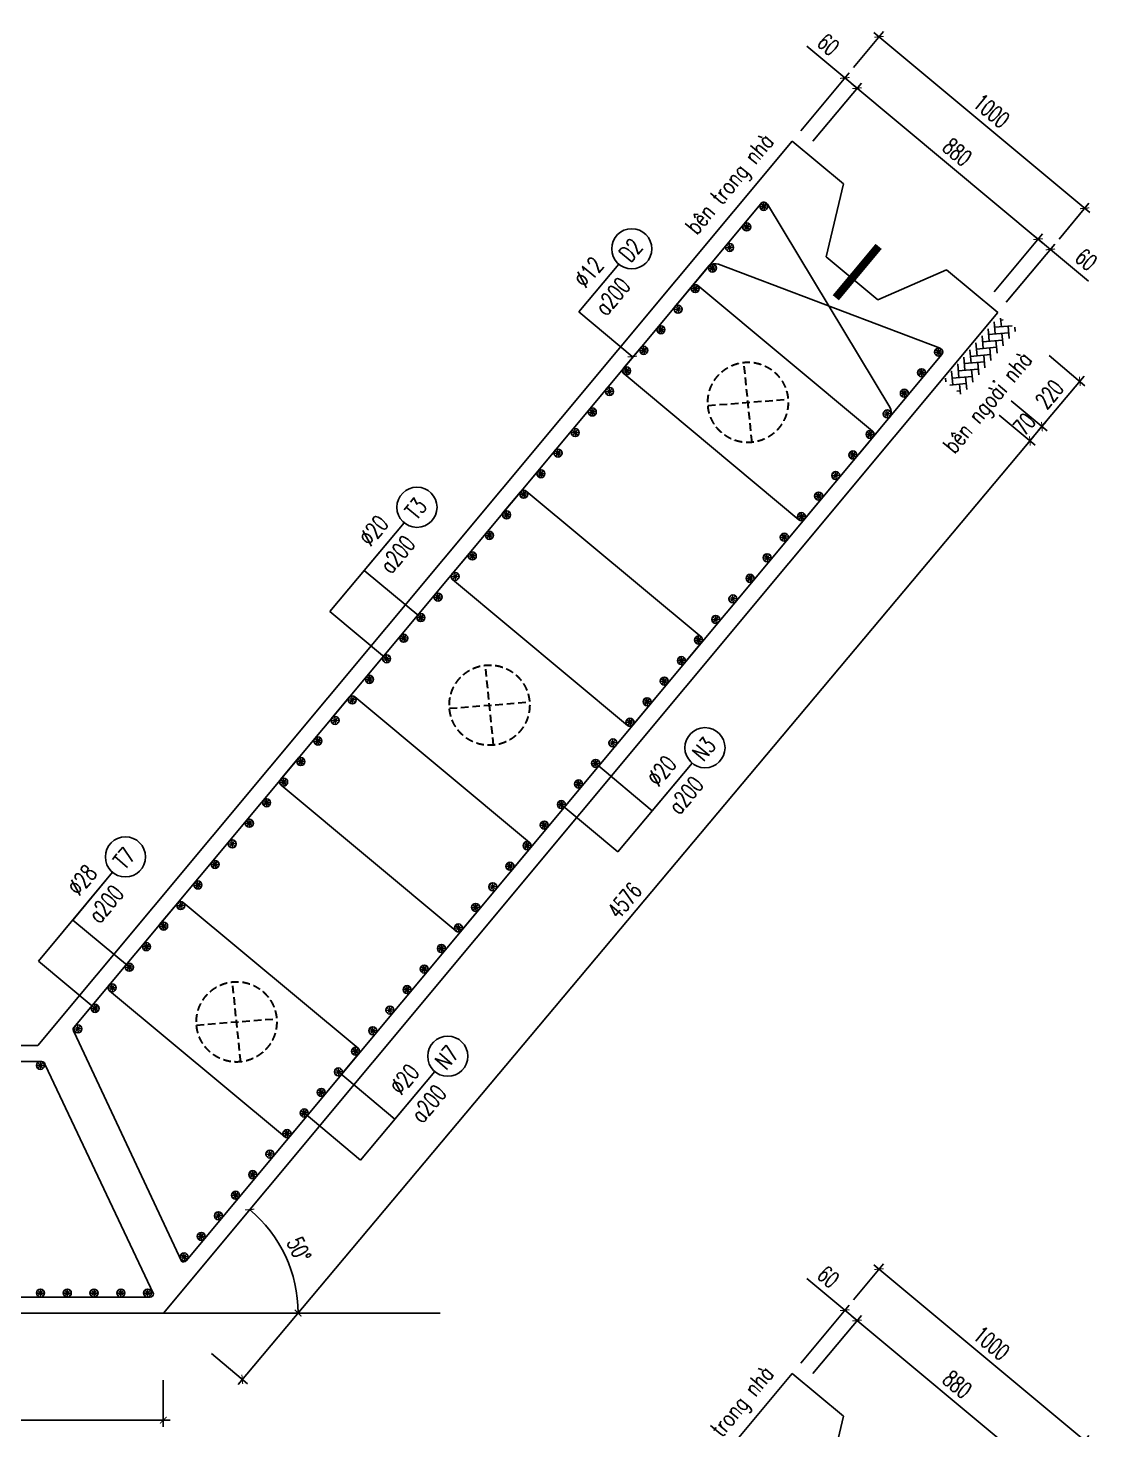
# Model space of a CAD drawing. Header units: millimetres. Extents: x -143483 to 1166745, y -1448440 to -1202244.
# Drawn here: x 1130182 to 1146240, y -1234268 to -1213324 of the extents above; entities that cross this region are included whole.
import ezdxf
from ezdxf.enums import TextEntityAlignment as Align

# ---------------------------------------------------------------- set-up
doc = ezdxf.new("R2010")
doc.units = ezdxf.units.MM
doc.header["$LTSCALE"] = 30
doc.header["$PDMODE"] = 3
doc.linetypes.add('DASHED', pattern=[19.05, 12.7, -6.35])
doc.layers.get('0').update_dxf_attribs({"lineweight": 9})
doc.layers.get('Defpoints').update_dxf_attribs({"lineweight": 9})
for name, color, linetype in [('ccu11-Cotthep', 9, 'Continuous'), ('ccu11-Dim', 8, 'Continuous'), ('ccu11-Hatch', 8, 'Continuous'), ('ccu11-Text', 31, 'Continuous'), ('ccu11-Thep', 4, 'Continuous'), ('ccu11-Thep doc', 4, 'Continuous'), ('ccu11-Thepdai', 6, 'Continuous'), ('Xref_ST_MBDV Cot vach 30.7.2022$0$Xref_ST_MBDV Cot vach 30.7.2022|Xref_ST_MBDV Cot vach 30.7.2022|Xref_ST_MBDV Cot vach 30.7.2022|Xref_ST_MBDV Cot vach 30.7.2022|ccu12-Thay', 7, 'Continuous')]:
    doc.layers.add(name, color=color, linetype=linetype)
doc.layers.add('ccu11-Khuat', color=9, linetype='DASHED', lineweight=30)
doc.layers.add('Vicom_thep doc', color=1, linetype='Continuous', lineweight=35)
doc.styles.add('ccu11-dim', font='vnsimli.shx', dxfattribs={"width": 0.65, "bigfont": 'bigfont.shx'})
doc.styles.add('ccu11-vnsimli', font='vnsimli.shx', dxfattribs={"width": 0.8, "bigfont": 'vns.shx'})
doc.styles.add('ccu11-vnsimple', font='vnsimple.shx', dxfattribs={"bigfont": 'bigfont.shx'})
doc.styles.add('ccu11_simli', font='vnsimli.shx', dxfattribs={"width": 0.8})
doc.dimstyles.new('ccu11-100', dxfattribs={"dimscale": 100, "dimtxt": 2.5, "dimasz": 1, "dimexe": 1, "dimexo": 2, "dimgap": 1, "dimtad": 1, "dimdec": 0, "dimdsep": 46, "dimtxsty": 'ccu11-dim', "dimblk": 'ARCHTICK', "dimcen": -1, "dimdle": 1, "dimclrd": 256, "dimclre": 256, "dimclrt": 3, "dimadec": 0, "dimazin": 2, "dimtfac": 0.1, "dimtdec": 0, "dimtmove": 0, "dimatfit": 1, "dimldrblk": 'ARCHTICK', "dimfxl": 0, "dimtvp": 0.833333, "dimtolj": 1, "dimtzin": 12, "dimarcsym": 0})
doc.dimstyles.new('ccu11-100x4', dxfattribs={"dimscale": 100, "dimtxt": 2.5, "dimasz": 1, "dimexe": 1, "dimexo": 2, "dimgap": 1, "dimtad": 1, "dimdec": 0, "dimlfac": 0.25, "dimdsep": 46, "dimtxsty": 'ccu11-dim', "dimblk": 'ARCHTICK', "dimcen": -1, "dimdle": 1, "dimclrd": 256, "dimclre": 256, "dimclrt": 3, "dimadec": 0, "dimazin": 2, "dimtfac": 0.1, "dimtdec": 0, "dimtmove": 0, "dimatfit": 1, "dimldrblk": 'ARCHTICK', "dimfxl": 0, "dimtvp": 0.833333, "dimtolj": 1, "dimtzin": 12, "dimarcsym": 0})

# ---------------------------------------------------------------- blocks, each defined once
blk = doc.blocks.new('_ARCHTICK')
at = {"color": 0, "linetype": 'ByBlock', "const_width": 0.15}
blk.add_lwpolyline([(-0.5, -0.5), (0.5, 0.5)], dxfattribs=at)
blk = doc.blocks.new('*D3299')
at = {"layer": 'ccu11-Dim', "linetype": 'ByBlock', "lineweight": -2, "ltscale": 30, "transparency": 16777216}
for p, q in [((1142383, -1214070), (1141815, -1213596)), ((1141724, -1214859), (1142447, -1213993)), ((1142567, -1214223), (1142383, -1214070)), ((1141908, -1215013), (1142631, -1214147)), ((1142567, -1214223), (1142644, -1214287))]:
    blk.add_line(p, q, dxfattribs=at)
at = {"layer": 'Defpoints', "color": 0, "linetype": 'ByBlock', "ltscale": 30, "transparency": 16777216}
for p in [(1142567, -1214223), (1141596, -1215013), (1141780, -1215167)]:
    blk.add_point(p, dxfattribs=at)
at = {"layer": 'ccu11-Dim', "linetype": 'ByBlock', "lineweight": -2, "ltscale": 30, "transparency": 16777216, "xscale": 100, "yscale": 100, "zscale": 100}
for p, rotation in [((1142383, -1214070), 320.1770003508405), ((1142567, -1214223), 140.1770003508405)]:
    blk.add_blockref('_ARCHTICK', p, dxfattribs=dict(at, rotation=rotation))
at = {"layer": 'ccu11-Dim', "color": 3, "linetype": 'ByBlock', "ltscale": 30, "transparency": 16777216, "insert": (1142137, -1213571), "char_height": 250, "attachment_point": 5, "rotation": 320.177, "style": 'ccu11-dim'}
blk.add_mtext('\\A1;60', dxfattribs=at)
blk = doc.blocks.new('*D3300')
at = {"layer": 'ccu11-Dim', "linetype": 'ByBlock', "lineweight": -2, "ltscale": 30, "transparency": 16777216}
for p, q in [((1141908, -1215013), (1142631, -1214147)), ((1142490, -1214159), (1145347, -1216542)), ((1144612, -1217267), (1145335, -1216401))]:
    blk.add_line(p, q, dxfattribs=at)
at = {"layer": 'Defpoints', "color": 0, "linetype": 'ByBlock', "ltscale": 30, "transparency": 16777216}
for p in [(1141780, -1215167), (1145271, -1216478), (1144484, -1217421)]:
    blk.add_point(p, dxfattribs=at)
at = {"layer": 'ccu11-Dim', "linetype": 'ByBlock', "lineweight": -2, "ltscale": 30, "transparency": 16777216, "xscale": 100, "yscale": 100, "zscale": 100}
for p, rotation in [((1142567, -1214223), 140.1770003508405), ((1145271, -1216478), 320.1770003508405)]:
    blk.add_blockref('_ARCHTICK', p, dxfattribs=dict(at, rotation=rotation))
at = {"layer": 'ccu11-Dim', "color": 3, "linetype": 'ByBlock', "ltscale": 30, "transparency": 16777216, "insert": (1144063, -1215178), "char_height": 250, "attachment_point": 5, "rotation": 320.177, "style": 'ccu11-dim'}
blk.add_mtext('\\A1;880', dxfattribs=at)
blk = doc.blocks.new('*D3301')
at = {"layer": 'ccu11-Dim', "linetype": 'ByBlock', "lineweight": -2, "ltscale": 30, "transparency": 16777216}
for p, q in [((1144612, -1217267), (1145335, -1216401)), ((1145271, -1216478), (1145194, -1216414)), ((1144796, -1217421), (1145519, -1216554)), ((1145271, -1216478), (1145455, -1216631)), ((1145455, -1216631), (1146023, -1217105))]:
    blk.add_line(p, q, dxfattribs=at)
at = {"layer": 'Defpoints', "color": 0, "linetype": 'ByBlock', "ltscale": 30, "transparency": 16777216}
for p in [(1145271, -1216478), (1144484, -1217421), (1144668, -1217575)]:
    blk.add_point(p, dxfattribs=at)
at = {"layer": 'ccu11-Dim', "linetype": 'ByBlock', "lineweight": -2, "ltscale": 30, "transparency": 16777216, "xscale": 100, "yscale": 100, "zscale": 100}
for p, rotation in [((1145271, -1216478), 320.1770003508405), ((1145455, -1216631), 140.1770003508405)]:
    blk.add_blockref('_ARCHTICK', p, dxfattribs=dict(at, rotation=rotation))
at = {"layer": 'ccu11-Dim', "color": 3, "linetype": 'ByBlock', "ltscale": 30, "transparency": 16777216, "insert": (1145989, -1216784), "char_height": 250, "attachment_point": 5, "rotation": 320.177, "style": 'ccu11-dim'}
blk.add_mtext('\\A1;60', dxfattribs=at)
blk = doc.blocks.new('*D3302')
at = {"layer": 'ccu11-Dim', "linetype": 'ByBlock', "lineweight": -2, "ltscale": 30, "transparency": 16777216}
for p, q in [((1142511, -1213916), (1142959, -1213378)), ((1142818, -1213391), (1146044, -1216081)), ((1145583, -1216478), (1146031, -1215940))]:
    blk.add_line(p, q, dxfattribs=at)
at = {"layer": 'Defpoints', "color": 0, "linetype": 'ByBlock', "ltscale": 30, "transparency": 16777216}
for p in [(1142383, -1214070), (1145967, -1216017), (1145455, -1216631)]:
    blk.add_point(p, dxfattribs=at)
at = {"layer": 'ccu11-Dim', "linetype": 'ByBlock', "lineweight": -2, "ltscale": 30, "transparency": 16777216, "xscale": 100, "yscale": 100, "zscale": 100}
for p, rotation in [((1142895, -1213455), 140.1770003508405), ((1145967, -1216017), 320.1770003508405)]:
    blk.add_blockref('_ARCHTICK', p, dxfattribs=dict(at, rotation=rotation))
at = {"layer": 'ccu11-Dim', "color": 3, "linetype": 'ByBlock', "ltscale": 30, "transparency": 16777216, "insert": (1144575, -1214563), "char_height": 250, "attachment_point": 5, "rotation": 320.177, "style": 'ccu11-dim'}
blk.add_mtext('\\A1;1000', dxfattribs=at)
blk = doc.blocks.new('MCT')
at = {"ltscale": 0.005}
for p, q in [((-0.49, 0), (0.49, 0)), ((0.35, -0.35), (-0.35, 0.35)), ((-0.35, -0.35), (0.35, 0.35)), ((0, -0.49), (0, 0.49))]:
    blk.add_line(p, q, dxfattribs=at)
blk.add_circle((0, 0), 0.492, dxfattribs=at)
blk = doc.blocks.new('*U2256')
at = {"layer": 'ccu11-Thep doc', "xscale": -121.9200000001001, "yscale": 121.9200000001001, "zscale": 121.92, "rotation": 270}
blk.add_blockref('MCT', (0, 0), dxfattribs=at)
blk = doc.blocks.new('*U2257')
at = {"layer": 'ccu11-Thep doc', "color": 0, "linetype": 'ByBlock', "lineweight": -2, "transparency": 16777216}
for p in [(0, 0), (800, 0), (1600, 0), (2400, 0), (3200, 0), (4000, 0), (4800, 0), (5600, 0), (6400, 0), (7200, 0), (8000, 0), (8800, 0), (9600, 0), (10400, 0), (11200, 0), (12000, 0), (12800, 0), (13600, 0), (14400, 0), (15200, 0), (16000, 0), (16800, 0), (17600, 0)]:
    blk.add_blockref('*U2256', p, dxfattribs=at)
blk = doc.blocks.new('*U2260')
at = {"layer": 'ccu11-Thep doc', "xscale": -121.9200000001001, "yscale": 121.9200000001001, "zscale": 121.92, "rotation": 270}
blk.add_blockref('MCT', (0, 0), dxfattribs=at)
blk = doc.blocks.new('*U2250')
at = {"layer": 'ccu11-Thep doc', "color": 0, "linetype": 'ByBlock', "lineweight": -2, "transparency": 16777216}
for p in [(0, 0), (800, 0), (1600, 0), (2400, 0), (3200, 0), (4000, 0), (4800, 0), (5600, 0), (6400, 0), (7200, 0), (8000, 0), (8800, 0), (9600, 0), (10400, 0), (11200, 0), (12000, 0), (12800, 0), (13600, 0), (14400, 0), (15200, 0), (16000, 0), (16800, 0), (17600, 0), (18400, 0), (19200, 0)]:
    blk.add_blockref('*U2260', p, dxfattribs=at)
blk = doc.blocks.new('*D3303')
at = {"layer": 'ccu11-Dim', "linetype": 'ByBlock', "lineweight": -2, "ltscale": 30, "transparency": 16777216}
for p, q in [((1112708, -1233523), (1112708, -1234223)), ((1132203, -1233523), (1132203, -1234223)), ((1112608, -1234123), (1132303, -1234123))]:
    blk.add_line(p, q, dxfattribs=at)
at = {"layer": 'Defpoints', "color": 0, "linetype": 'ByBlock', "ltscale": 30, "transparency": 16777216}
for p in [(1112708, -1233323), (1132203, -1233323), (1132203, -1234123)]:
    blk.add_point(p, dxfattribs=at)
at = {"layer": 'ccu11-Dim', "linetype": 'ByBlock', "lineweight": -2, "ltscale": 30, "transparency": 16777216, "xscale": 100, "yscale": 100, "zscale": 100, "rotation": 180}
blk.add_blockref('_ARCHTICK', (1112708, -1234123), dxfattribs=at)
at = {"layer": 'ccu11-Dim', "linetype": 'ByBlock', "lineweight": -2, "ltscale": 30, "transparency": 16777216, "xscale": 100, "yscale": 100, "zscale": 100}
blk.add_blockref('_ARCHTICK', (1132203, -1234123), dxfattribs=at)
at = {"layer": 'ccu11-Dim', "color": 3, "linetype": 'ByBlock', "ltscale": 30, "transparency": 16777216, "insert": (1122456, -1233898), "char_height": 250, "attachment_point": 5, "style": 'ccu11-dim'}
blk.add_mtext('\\A1;4874', dxfattribs=at)
blk = doc.blocks.new('*D3305')
at = {"layer": 'ccu11-Dim', "lineweight": -2, "transparency": 16777216}
blk.add_arc((1132203, -1232523), 2014, 0, 50.177, dxfattribs=at)
at = {"layer": 'Defpoints', "color": 0, "transparency": 16777216}
for p in [(1144668, -1217575), (1134132, -1231944), (1132203, -1232523), (1132203, -1232523), (1136341, -1232523)]:
    blk.add_point(p, dxfattribs=at)
at = {"layer": 'ccu11-Dim', "lineweight": -2, "transparency": 16777216, "xscale": 100, "yscale": 100, "zscale": 100}
for p, rotation in [((1133493, -1230976), 140.1770003494885), ((1134217, -1232523), 270.0000000000017)]:
    blk.add_blockref('_ARCHTICK', p, dxfattribs=dict(at, rotation=rotation))
at = {"layer": 'ccu11-Dim', "color": 3, "transparency": 16777216, "insert": (1134231, -1231574), "char_height": 250, "attachment_point": 5, "rotation": 295.0885, "style": 'ccu11-dim'}
blk.add_mtext('\\A1;50\\M+1818B', dxfattribs=at)
blk = doc.blocks.new('*D3306')
at = {"layer": 'ccu11-Dim', "linetype": 'ByBlock', "lineweight": -2, "ltscale": 30, "transparency": 16777216}
for p, q in [((1145434, -1218218), (1145971, -1218668)), ((1145958, -1218527), (1145264, -1219354)), ((1144869, -1218892), (1145405, -1219342))]:
    blk.add_line(p, q, dxfattribs=at)
at = {"layer": 'Defpoints', "color": 0, "linetype": 'ByBlock', "ltscale": 30, "transparency": 16777216}
for p in [(1145281, -1218089), (1144716, -1218763), (1145328, -1219278)]:
    blk.add_point(p, dxfattribs=at)
at = {"layer": 'ccu11-Dim', "linetype": 'ByBlock', "lineweight": -2, "ltscale": 30, "transparency": 16777216, "xscale": 100, "yscale": 100, "zscale": 100}
for p, rotation in [((1145894, -1218603), 49.9999999935166), ((1145328, -1219278), 229.9999999935166)]:
    blk.add_blockref('_ARCHTICK', p, dxfattribs=dict(at, rotation=rotation))
at = {"layer": 'ccu11-Dim', "color": 3, "linetype": 'ByBlock', "ltscale": 30, "transparency": 16777216, "insert": (1145439, -1218796), "char_height": 250, "attachment_point": 5, "rotation": 50, "style": 'ccu11-dim'}
blk.add_mtext('\\A1;220', dxfattribs=at)
blk = doc.blocks.new('*D3307')
at = {"layer": 'ccu11-Dim', "linetype": 'ByBlock', "lineweight": -2, "ltscale": 30, "transparency": 16777216}
for p, q in [((1144869, -1218892), (1145405, -1219342)), ((1144689, -1219106), (1145225, -1219556)), ((1145328, -1219278), (1145148, -1219492)), ((1145328, -1219278), (1145393, -1219201)), ((1145148, -1219492), (1145084, -1219569))]:
    blk.add_line(p, q, dxfattribs=at)
at = {"layer": 'Defpoints', "color": 0, "linetype": 'ByBlock', "ltscale": 30, "transparency": 16777216}
for p in [(1144716, -1218763), (1144536, -1218978), (1145148, -1219492)]:
    blk.add_point(p, dxfattribs=at)
at = {"layer": 'ccu11-Dim', "linetype": 'ByBlock', "lineweight": -2, "ltscale": 30, "transparency": 16777216, "xscale": 100, "yscale": 100, "zscale": 100}
for p, rotation in [((1145328, -1219278), 229.9999999935166), ((1145148, -1219492), 49.99999999351658)]:
    blk.add_blockref('_ARCHTICK', p, dxfattribs=dict(at, rotation=rotation))
at = {"layer": 'ccu11-Dim', "color": 3, "linetype": 'ByBlock', "ltscale": 30, "transparency": 16777216, "insert": (1145066, -1219240), "char_height": 250, "attachment_point": 5, "rotation": 50, "style": 'ccu11-dim'}
blk.add_mtext('\\A1;70', dxfattribs=at)
blk = doc.blocks.new('*D3308')
at = {"layer": 'ccu11-Dim', "linetype": 'ByBlock', "lineweight": -2, "ltscale": 30, "transparency": 16777216}
for p, q in [((1144689, -1219106), (1145225, -1219556)), ((1133319, -1233590), (1145213, -1219415)), ((1132924, -1233127), (1133460, -1233577))]:
    blk.add_line(p, q, dxfattribs=at)
at = {"layer": 'Defpoints', "color": 0, "linetype": 'ByBlock', "ltscale": 30, "transparency": 16777216}
for p in [(1144536, -1218978), (1145148, -1219492), (1132771, -1232999)]:
    blk.add_point(p, dxfattribs=at)
at = {"layer": 'ccu11-Dim', "linetype": 'ByBlock', "lineweight": -2, "ltscale": 30, "transparency": 16777216, "xscale": 100, "yscale": 100, "zscale": 100}
for p, rotation in [((1145148, -1219492), 49.99999999351658), ((1133383, -1233513), 229.9999999935166)]:
    blk.add_blockref('_ARCHTICK', p, dxfattribs=dict(at, rotation=rotation))
at = {"layer": 'ccu11-Dim', "color": 3, "linetype": 'ByBlock', "ltscale": 30, "transparency": 16777216, "insert": (1139094, -1226358), "char_height": 250, "attachment_point": 5, "rotation": 50, "style": 'ccu11-dim'}
blk.add_mtext('\\A1;4576', dxfattribs=at)
blk = doc.blocks.new('SHD')
at = {"layer": 'ccu11-Cotthep'}
blk.add_circle((300, 0), 300, dxfattribs=at)
at = {"layer": 'ccu11-Cotthep', "color": 31, "style": 'ccu11_simli', "width": 0.8}
blk.add_attdef('DK', text='', height=250, dxfattribs=at).set_placement((-101, 65), align=Align.BOTTOM_RIGHT)
blk.add_attdef('KH', text='', height=250, dxfattribs=at).set_placement((300, 0), align=Align.MIDDLE)
blk.add_attdef('KC', text='', height=250, dxfattribs=at).set_placement((-101, -142), align=Align.TOP_RIGHT)
blk = doc.blocks.new('*U2251')
at = {"layer": 'ccu11-Thep doc', "xscale": -121.9200000001001, "yscale": 121.9200000001001, "zscale": 121.92, "rotation": 270}
blk.add_blockref('MCT', (0, 0), dxfattribs=at)
blk = doc.blocks.new('*U2252')
at = {"layer": 'ccu11-Thep doc', "color": 0, "linetype": 'ByBlock', "lineweight": -2, "transparency": 16777216}
for p in [(0, 0), (800, 0), (1600, 0), (2400, 0), (3200, 0), (4000, 0), (4800, 0), (5600, 0), (6400, 0), (7200, 0), (8000, 0), (8800, 0), (9600, 0), (10400, 0), (11200, 0), (12000, 0), (12800, 0), (13600, 0), (14400, 0), (15200, 0), (16000, 0)]:
    blk.add_blockref('*U2251', p, dxfattribs=at)
blk = doc.blocks.new('*U2258')
at = {"layer": 'ccu11-Thep doc', "xscale": -121.9200000001001, "yscale": 121.9200000001001, "zscale": 121.92, "rotation": 270}
blk.add_blockref('MCT', (0, 0), dxfattribs=at)
blk = doc.blocks.new('*U2259')
at = {"layer": 'ccu11-Thep doc', "color": 0, "linetype": 'ByBlock', "lineweight": -2, "transparency": 16777216}
for p in [(0, 0), (800, 0), (1600, 0), (2400, 0), (3200, 0), (4000, 0), (4800, 0), (5600, 0), (6400, 0), (7200, 0), (8000, 0), (8800, 0), (9600, 0), (10400, 0), (11200, 0), (12000, 0), (12800, 0), (13600, 0), (14400, 0), (15200, 0), (16000, 0), (16800, 0), (17600, 0)]:
    blk.add_blockref('*U2258', p, dxfattribs=at)
blk = doc.blocks.new('ccu11_block_thep')
at = {"layer": 'ccu11-Thep', "color": 3}
for p, q in [((-0.4, 0), (0.4, 0)), ((-0.28, 0.28), (0.28, -0.28)), ((0.28, 0.28), (-0.28, -0.28)), ((0, 0.4), (0, -0.4))]:
    blk.add_line(p, q, dxfattribs=at)
at = {"layer": 'ccu11-Thep', "color": 1, "const_width": 0.0667}
blk.add_lwpolyline([(-0.4, 0, 1), (0.4, 0, 1), (-0.4, 0, 1)], format="xyb", dxfattribs=at)
at = {"layer": 'ccu11-Thep', "color": 1}
blk.add_circle((0, 0), 0.4, dxfattribs=at)
blk = doc.blocks.new('*U2254')
at = {"layer": 'Vicom_thep doc', "xscale": -150, "yscale": 150, "zscale": 150, "rotation": 180}
blk.add_blockref('ccu11_block_thep', (0, 0), dxfattribs=at)
blk = doc.blocks.new('*U2255')
at = {"layer": 'ccu11-Thep doc', "color": 0, "linetype": 'ByBlock', "lineweight": -2, "transparency": 16777216}
for p in [(0, 0), (800, 0), (1600, 0), (2400, 0), (3200, 0), (4000, 0), (4800, 0), (5600, 0), (6400, 0), (7200, 0), (8000, 0), (8800, 0), (9600, 0), (10400, 0), (11200, 0), (12000, 0), (12800, 0), (13600, 0), (14400, 0), (15200, 0)]:
    blk.add_blockref('*U2254', p, dxfattribs=at)
blk = doc.blocks.new('*U2261')
at = {"layer": 'Vicom_thep doc', "xscale": -150, "yscale": 150, "zscale": 150, "rotation": 180}
blk.add_blockref('ccu11_block_thep', (0, 0), dxfattribs=at)
blk = doc.blocks.new('*U2262')
at = {"layer": 'ccu11-Thep doc', "color": 0, "linetype": 'ByBlock', "lineweight": -2, "transparency": 16777216}
for p in [(0, 0), (800, 0), (1600, 0), (2400, 0), (3200, 0), (4000, 0), (4800, 0), (5600, 0), (6400, 0), (7200, 0), (8000, 0), (8800, 0), (9600, 0), (10400, 0), (11200, 0), (12000, 0), (12800, 0), (13600, 0), (14400, 0), (15200, 0), (16000, 0), (16800, 0), (17600, 0), (18400, 0)]:
    blk.add_blockref('*U2261', p, dxfattribs=at)
blk = doc.blocks.new('*U2263')
at = {"layer": 'Vicom_thep doc', "xscale": -150, "yscale": 150, "zscale": 150, "rotation": 180}
blk.add_blockref('ccu11_block_thep', (0, 0), dxfattribs=at)
blk = doc.blocks.new('*U2264')
at = {"layer": 'ccu11-Thep doc', "color": 0, "linetype": 'ByBlock', "lineweight": -2, "transparency": 16777216}
for p in [(0, 0), (800, 0), (1600, 0), (2400, 0), (3200, 0), (4000, 0), (4800, 0), (5600, 0), (6400, 0), (7200, 0), (8000, 0), (8800, 0), (9600, 0), (10400, 0), (11200, 0), (12000, 0), (12800, 0), (13600, 0), (14400, 0), (15200, 0), (16000, 0), (16800, 0)]:
    blk.add_blockref('*U2263', p, dxfattribs=at)
blk = doc.blocks.new('*D3313')
at = {"layer": 'ccu11-Dim', "linetype": 'ByBlock', "lineweight": -2, "ltscale": 30, "transparency": 16777216}
for p, q in [((1142383, -1232479), (1141815, -1232006)), ((1141724, -1233269), (1142447, -1232402)), ((1141908, -1233423), (1142631, -1232556)), ((1142567, -1232633), (1142383, -1232479)), ((1142567, -1232633), (1142644, -1232697))]:
    blk.add_line(p, q, dxfattribs=at)
at = {"layer": 'Defpoints', "color": 0, "linetype": 'ByBlock', "ltscale": 30, "transparency": 16777216}
for p in [(1142567, -1232633), (1141596, -1233423), (1141780, -1233576)]:
    blk.add_point(p, dxfattribs=at)
at = {"layer": 'ccu11-Dim', "linetype": 'ByBlock', "lineweight": -2, "ltscale": 30, "transparency": 16777216, "xscale": 100, "yscale": 100, "zscale": 100}
for p, rotation in [((1142383, -1232479), 320.1770003508405), ((1142567, -1232633), 140.1770003508405)]:
    blk.add_blockref('_ARCHTICK', p, dxfattribs=dict(at, rotation=rotation))
at = {"layer": 'ccu11-Dim', "color": 3, "linetype": 'ByBlock', "ltscale": 30, "transparency": 16777216, "insert": (1142137, -1231981), "char_height": 250, "attachment_point": 5, "rotation": 320.177, "style": 'ccu11-dim'}
blk.add_mtext('\\A1;60', dxfattribs=at)
blk = doc.blocks.new('*D3314')
at = {"layer": 'ccu11-Dim', "linetype": 'ByBlock', "lineweight": -2, "ltscale": 30, "transparency": 16777216}
for p, q in [((1141908, -1233423), (1142631, -1232556)), ((1142490, -1232569), (1145347, -1234951)), ((1144612, -1235677), (1145335, -1234810))]:
    blk.add_line(p, q, dxfattribs=at)
at = {"layer": 'Defpoints', "color": 0, "linetype": 'ByBlock', "ltscale": 30, "transparency": 16777216}
for p in [(1141780, -1233576), (1145271, -1234887), (1144484, -1235831)]:
    blk.add_point(p, dxfattribs=at)
at = {"layer": 'ccu11-Dim', "linetype": 'ByBlock', "lineweight": -2, "ltscale": 30, "transparency": 16777216, "xscale": 100, "yscale": 100, "zscale": 100}
for p, rotation in [((1142567, -1232633), 140.1770003508405), ((1145271, -1234887), 320.1770003508405)]:
    blk.add_blockref('_ARCHTICK', p, dxfattribs=dict(at, rotation=rotation))
at = {"layer": 'ccu11-Dim', "color": 3, "linetype": 'ByBlock', "ltscale": 30, "transparency": 16777216, "insert": (1144063, -1233587), "char_height": 250, "attachment_point": 5, "rotation": 320.177, "style": 'ccu11-dim'}
blk.add_mtext('\\A1;880', dxfattribs=at)
blk = doc.blocks.new('*D3316')
at = {"layer": 'ccu11-Dim', "linetype": 'ByBlock', "lineweight": -2, "ltscale": 30, "transparency": 16777216}
for p, q in [((1142511, -1232326), (1142959, -1231788)), ((1142818, -1231801), (1146044, -1234490)), ((1145583, -1234887), (1146031, -1234350))]:
    blk.add_line(p, q, dxfattribs=at)
at = {"layer": 'Defpoints', "color": 0, "linetype": 'ByBlock', "ltscale": 30, "transparency": 16777216}
for p in [(1142383, -1232479), (1145967, -1234426), (1145455, -1235041)]:
    blk.add_point(p, dxfattribs=at)
at = {"layer": 'ccu11-Dim', "linetype": 'ByBlock', "lineweight": -2, "ltscale": 30, "transparency": 16777216, "xscale": 100, "yscale": 100, "zscale": 100}
for p, rotation in [((1142895, -1231865), 140.1770003508405), ((1145967, -1234426), 320.1770003508405)]:
    blk.add_blockref('_ARCHTICK', p, dxfattribs=dict(at, rotation=rotation))
at = {"layer": 'ccu11-Dim', "color": 3, "linetype": 'ByBlock', "ltscale": 30, "transparency": 16777216, "insert": (1144575, -1232973), "char_height": 250, "attachment_point": 5, "rotation": 320.177, "style": 'ccu11-dim'}
blk.add_mtext('\\A1;1000', dxfattribs=at)

msp = doc.modelspace()

# ---------------------------------------------------------------- hatches: boundary and pattern name
at = {"layer": 'ccu11-Hatch', "ltscale": 10}
h = msp.add_hatch(dxfattribs=at)
h.set_pattern_fill('AR-HBONE', color=256, scale=25, angle=320.177, style=0)
h.set_pattern_definition([(95.1770003, (-2309180.95, -2586323.74), (90.5687895, 108.6153505), [300, -100]), (5.1770003, (-2309189.97, -2586224.14), (90.5687895, 108.6153505), [300, -100])])
h.paths.add_polyline_path([(1143861.54, -1218584.81), (1144132.44, -1218810.7), (1144960.09, -1217818.14), (1144678.2, -1217638.88)])

# ---------------------------------------------------------------- linework, layer by layer
at = {"layer": 'ccu11-Dim'}
msp.add_lwpolyline([(1132203.49, -1232523.1), (1136340.53, -1232523.1)], dxfattribs=at)
at = {"layer": 'ccu11-Khuat', "ltscale": 0.3}
for p, q in [((1140998.35, -1219513.32), (1140875.66, -1218319.6)), ((1140338.84, -1218963.39), (1141535.17, -1218869.53)), ((1137137.07, -1224037.08), (1137014.38, -1222843.37)), ((1136477.56, -1223487.15), (1137673.88, -1223393.3)), ((1133358.82, -1228768.36), (1133236.13, -1227574.65)), ((1132699.31, -1228218.43), (1133895.64, -1228124.58))]:
    msp.add_line(p, q, dxfattribs=at)
for centre in [(1140937.01, -1218916.46), (1137075.72, -1223440.23), (1133297.47, -1228171.51)]:
    msp.add_circle(centre, 600, dxfattribs=at)
at = {"layer": 'ccu11-Thep', "const_width": 120}
msp.add_lwpolyline([(1142248.34, -1217353.76), (1142888.76, -1216585.73)], dxfattribs=at)
at = {"layer": 'ccu11-Thepdai'}
for points in [[(1139892.31, -1217431.04), (1140353.71, -1216877.71, -0.23620228), (1140496.52, -1216851.26), (1143805.88, -1218108.38, -0.5204497), (1143831.6, -1218203.24), (1132543.2, -1231740.94, -0.41421356), (1132472.78, -1231747.32), (1130872.83, -1228325.81, -0.41421356), (1130866.45, -1228255.39), (1141128.14, -1215948.97, -0.5204497), (1141226.08, -1215957.21), (1143057.51, -1218986.74, -0.23620228), (1143057.17, -1219131.98), (1142595.77, -1219685.32)], [(1139833.52, -1217501.55), (1140102.5, -1217178.98, -0.41421356), (1140187.01, -1217171.32), (1142798.3, -1219348.74, -0.41421356), (1142805.95, -1219433.25), (1142536.98, -1219755.82)], [(1139346.81, -1218085.25), (1139077.83, -1218407.82, 0.41421356), (1139085.49, -1218492.33), (1141696.78, -1220669.75, 0.41421356), (1141781.28, -1220662.09), (1142050.26, -1220339.52)], [(1137271.85, -1220573.65), (1137540.83, -1220251.08, -0.41421356), (1137625.33, -1220243.43), (1140236.62, -1222420.85, -0.41421356), (1140244.28, -1222505.36), (1139975.3, -1222827.93)], [(1136785.13, -1221157.35), (1136516.16, -1221479.93, 0.41421356), (1136523.81, -1221564.43), (1139135.1, -1223741.85, 0.41421356), (1139219.61, -1223734.2), (1139488.59, -1223411.63)], [(1134710.18, -1223645.76), (1134979.15, -1223323.19, -0.41421356), (1135063.66, -1223315.53), (1137674.95, -1225492.95, -0.41421356), (1137682.61, -1225577.46), (1137413.63, -1225900.03)], [(1134223.46, -1224229.46), (1133954.49, -1224552.03, 0.41421356), (1133962.14, -1224636.54), (1136573.43, -1226813.96, 0.41421356), (1136657.94, -1226806.3), (1136926.91, -1226483.73)], [(1132148.51, -1226717.87), (1132417.48, -1226395.3, -0.41421356), (1132501.99, -1226387.64), (1135113.28, -1228565.06, -0.41421356), (1135120.94, -1228649.57), (1134851.96, -1228972.14)], [(1131661.79, -1227301.57), (1131392.81, -1227624.14, 0.41421356), (1131400.47, -1227708.64), (1134011.76, -1229886.07, 0.41421356), (1134096.27, -1229878.41), (1134365.24, -1229555.84)], [(1132005.7, -1232283.1), (1112767.7, -1232283.1, -0.41421356), (1112707.7, -1232223.1), (1112707.7, -1228813.1, -0.41421356), (1112757.7, -1228763.1), (1130385.7, -1228763.1, -0.41421356), (1130435.7, -1228813.1), (1132055.7, -1232233.1, -0.41421356), (1132005.7, -1232283.1)]]:
    msp.add_lwpolyline(points, format="xyb", dxfattribs=at)
at = {"layer": 'Xref_ST_MBDV Cot vach 30.7.2022$0$Xref_ST_MBDV Cot vach 30.7.2022|Xref_ST_MBDV Cot vach 30.7.2022|Xref_ST_MBDV Cot vach 30.7.2022|Xref_ST_MBDV Cot vach 30.7.2022|ccu12-Thay', "ltscale": 10}
for p, q in [((1141596.07, -1215013.05), (1130330.73, -1228523.1)), ((1142363.58, -1215653.04), (1141596.07, -1215013.05)), ((1142107, -1216742), (1142363.58, -1215653.04)), ((1143900.66, -1216934.73), (1142875.54, -1217382.85)), ((1144668.17, -1217574.72), (1143900.66, -1216934.73)), ((1132203.49, -1232523.1), (1144668.17, -1217574.72)), ((1130330.73, -1228523.1), (1112307.7, -1228523.1)), ((1112307.7, -1232523.1), (1132203.49, -1232523.1)), ((1141596.07, -1233422.63), (1130330.73, -1246932.68)), ((1142363.58, -1234062.62), (1141596.07, -1233422.63)), ((1142107, -1235151.59), (1142363.58, -1234062.62))]:
    msp.add_line(p, q, dxfattribs=at)
msp.add_lwpolyline([(1142107, -1216742), (1142875.54, -1217382.85)], dxfattribs=at)

# ---------------------------------------------------------------- block references
at = {"layer": 'ccu11-Cotthep'}
ref = msp.add_blockref('SHD', (1139007.8, -1216852.47), dxfattribs=dict(at, xscale=-1, rotation=230))
ref.add_attrib('KH', 'D2', dxfattribs={"color": 31, "height": 250, "rotation": 50, "style": 'ccu11-vnsimple', "width": 0.7}).set_placement((1139184.56, -1216641.8), align=Align.MIDDLE_CENTER)
ref.add_attrib('KC', 'a200', dxfattribs={"color": 31, "height": 250, "rotation": 50, "style": 'ccu11-vnsimple', "width": 0.7}).set_placement((1138817.62, -1217252.36), align=Align.TOP_CENTER)
ref.add_attrib('DK', '`12', dxfattribs={"color": 31, "height": 250, "rotation": 50, "style": 'ccu11-vnsimple', "width": 0.7}).set_placement((1138710.44, -1217100.03), align=Align.BOTTOM_CENTER)
ref = msp.add_blockref('SHD', (1135800.25, -1220714.54), dxfattribs=dict(at, rotation=50.17700000000001))
ref.add_attrib('KH', 'T3', dxfattribs={"color": 31, "height": 250, "rotation": 50.177, "style": 'ccu11-vnsimple', "width": 0.7}).set_placement((1135976.36, -1220503.33), align=Align.MIDDLE_CENTER)
ref.add_attrib('KC', 'a200', dxfattribs={"color": 31, "height": 250, "rotation": 50.177, "style": 'ccu11-vnsimple', "width": 0.7}).set_placement((1135602.58, -1221107.74), align=Align.TOP_CENTER)
ref.add_attrib('DK', '`20', dxfattribs={"color": 31, "height": 250, "rotation": 50.177, "style": 'ccu11-vnsimple', "width": 0.7}).set_placement((1135498.78, -1220958.96), align=Align.BOTTOM_CENTER)
ref = msp.add_blockref('SHD', (1140101.77, -1224305.79), dxfattribs=dict(at, xscale=-1, rotation=230))
ref.add_attrib('KH', 'N3', dxfattribs={"color": 31, "height": 250, "rotation": 50, "style": 'ccu11-vnsimple', "width": 0.7}).set_placement((1140278.53, -1224095.13), align=Align.MIDDLE_CENTER)
ref.add_attrib('KC', 'a200', dxfattribs={"color": 31, "height": 250, "rotation": 50, "style": 'ccu11-vnsimple', "width": 0.7}).set_placement((1139911.05, -1224705.23), align=Align.TOP_CENTER)
ref.add_attrib('DK', '`20', dxfattribs={"color": 31, "height": 250, "rotation": 50, "style": 'ccu11-vnsimple', "width": 0.7}).set_placement((1139799.23, -1224549.01), align=Align.BOTTOM_CENTER)
ref = msp.add_blockref('SHD', (1131445.4, -1225937.12), dxfattribs=dict(at, rotation=50.17700000000001))
ref.add_attrib('KH', 'T7', dxfattribs={"color": 31, "height": 250, "rotation": 50.177, "style": 'ccu11-vnsimple', "width": 0.7}).set_placement((1131621.52, -1225725.91), align=Align.MIDDLE_CENTER)
ref.add_attrib('KC', 'a200', dxfattribs={"color": 31, "height": 250, "rotation": 50.177, "style": 'ccu11-vnsimple', "width": 0.7}).set_placement((1131247.74, -1226330.32), align=Align.TOP_CENTER)
ref.add_attrib('DK', '`28', dxfattribs={"color": 31, "height": 250, "rotation": 50.177, "style": 'ccu11-vnsimple', "width": 0.7}).set_placement((1131143.94, -1226181.54), align=Align.BOTTOM_CENTER)
ref = msp.add_blockref('SHD', (1136259.8, -1228914.4), dxfattribs=dict(at, xscale=-1, rotation=230))
ref.add_attrib('KH', 'N7', dxfattribs={"color": 31, "height": 250, "rotation": 50, "style": 'ccu11-vnsimple', "width": 0.7}).set_placement((1136436.57, -1228703.74), align=Align.MIDDLE_CENTER)
ref.add_attrib('KC', 'a200', dxfattribs={"color": 31, "height": 250, "rotation": 50, "style": 'ccu11-vnsimple', "width": 0.7}).set_placement((1136069.09, -1229313.85), align=Align.TOP_CENTER)
ref.add_attrib('DK', '`20', dxfattribs={"color": 31, "height": 250, "rotation": 50, "style": 'ccu11-vnsimple', "width": 0.7}).set_placement((1135957.27, -1229157.62), align=Align.BOTTOM_CENTER)
at = {"layer": 'ccu11-Thep doc', "xscale": -1}
for name, p, rotation in [('*U2252', (1141173.2, -1215988.06), 50.17700069890327), ('*U2250', (1112767.7, -1232223.1), 180), ('*U2262', (1113168.87, -1232223.1), 180)]:
    msp.add_blockref(name, p, dxfattribs=dict(at, rotation=rotation))
at = {"layer": 'ccu11-Thep doc'}
for name, p, rotation in [('*U2255', (1140917.58, -1216295.73), 230.177), ('*U2259', (1143785.04, -1218165.94), 230.1770000001006), ('*U2264', (1143529.41, -1218473.6), 230.177)]:
    msp.add_blockref(name, p, dxfattribs=dict(at, rotation=rotation))
msp.add_blockref('*U2257', (1112767.7, -1228823.1), dxfattribs=at)

# ---------------------------------------------------------------- texts
at = {"layer": 'ccu11-Text', "linetype": 'Continuous', "style": 'ccu11-vnsimli', "width": 0.75}
for s, p in [('bªn trong nhµ', (1140756.07, -1215728.47)), ('bªn ngoµi nhµ', (1144609.46, -1218993.93)), ('bªn trong nhµ', (1140756.07, -1234138.06))]:
    msp.add_text(s, height=250, rotation=50.177, dxfattribs=at).set_placement(p, align=Align.CENTER)

# ---------------------------------------------------------------- dimensions: what is measured, and where the dimension line sits
at = {"layer": 'ccu11-Dim', "linetype": 'ByBlock', "ltscale": 30}
for base, p1, p2, angle, picture, middle in [((1142567.08, -1214223.31), (1141596.07, -1215013.05), (1141780.39, -1215166.75), 140.177, '*D3299', (1141992.61, -1213744.28)), ((1145270.53, -1216477.58), (1144668.17, -1217574.72), (1144483.85, -1217421.02), 320.177, '*D3301', (1145845.01, -1216956.6)), ((1142567.08, -1232632.89), (1141596.07, -1233422.63), (1141780.39, -1233576.34), 140.177, '*D3313', (1141992.61, -1232153.87))]:
    dim = msp.add_linear_dim(base=base, p1=p1, p2=p2, angle=angle, dimstyle='ccu11-100x4', dxfattribs=at)
    dim.commit()
    dim.dimension.update_dxf_attribs({"geometry": picture, "text_midpoint": middle, "dimtype": 160})
for base, p1, p2, angle, picture, middle in [((1145967.2, -1216016.86), (1142382.76, -1214069.61), (1145454.86, -1216631.28), 140.177, '*D3302', (1144575.24, -1214563.22)), ((1145328.47, -1219277.53), (1145281.28, -1218089.18), (1144715.63, -1218763.3), 50, '*D3306', (1145438.93, -1218795.84)), ((1145148.49, -1219492.02), (1132770.54, -1232998.91), (1144535.65, -1218977.79), 50, '*D3308', (1139093.57, -1226357.95)), ((1145967.2, -1234426.45), (1142382.76, -1232479.19), (1145454.86, -1235040.87), 140.177, '*D3316', (1144575.24, -1232972.8))]:
    dim = msp.add_linear_dim(base=base, p1=p1, p2=p2, angle=angle, dimstyle='ccu11-100x4', dxfattribs=at)
    dim.commit()
    dim.dimension.update_dxf_attribs({"geometry": picture, "text_midpoint": middle})
for base, p1, p2, angle, override, picture, middle in [((1145270.53, -1216477.58), (1141780.39, -1215166.75), (1144483.85, -1217421.02), 140.177, {"dimtmove": 1}, '*D3300', (1144062.9, -1215177.64)), ((1145148.49, -1219492.02), (1144715.63, -1218763.3), (1144535.65, -1218977.79), 50, {"dimtix": 1}, '*D3307', (1145066.12, -1219240.15)), ((1145270.53, -1234887.17), (1141780.39, -1233576.34), (1144483.85, -1235830.61), 140.177, {"dimtmove": 1}, '*D3314', (1144062.9, -1233587.22))]:
    dim = msp.add_linear_dim(base=base, p1=p1, p2=p2, angle=angle, dimstyle='ccu11-100x4', override=override, dxfattribs=at)
    dim.commit()
    dim.dimension.update_dxf_attribs({"geometry": picture, "text_midpoint": middle})
at = {"layer": 'ccu11-Dim'}
dim = msp.add_angular_dim_2l(base=(1134132.12, -1231943.54), line1=((1132203.49, -1232523.1), (1136340.53, -1232523.1)), line2=((1132203.49, -1232523.1), (1144668.17, -1217574.72)), dimstyle='ccu11-100', override={"dimadec": 0}, dxfattribs=at)
dim.commit()
dim.dimension.update_dxf_attribs({"geometry": '*D3305', "text_midpoint": (1134231.09, -1231573.79)})
at = {"layer": 'ccu11-Dim', "linetype": 'ByBlock', "ltscale": 30}
dim = msp.add_linear_dim(base=(1132203.49, -1234123.45), p1=(1112707.7, -1233323.46), p2=(1132203.49, -1233323.46), dimstyle='ccu11-100x4', dxfattribs=at)
dim.commit()
dim.dimension.update_dxf_attribs({"geometry": '*D3303', "text_midpoint": (1122455.59, -1233898.45)})

# ---------------------------------------------------------------- leaders
at = {"layer": 'ccu11-Cotthep', "linetype": 'ByBlock', "ltscale": 30}
msp.add_leader([(1139207.61, -1218232.85), (1138410.65, -1217564.12), (1139007.8, -1216852.47)], dimstyle='ccu11-100x4', dxfattribs=at)
at = {"layer": 'ccu11-Cotthep'}
for points in [[(1135538.07, -1222747.15), (1134692.96, -1222042.46), (1135800.25, -1220714.54)], [(1136050.4, -1222132.73), (1135205.3, -1221428.04), (1135800.25, -1220714.54)], [(1138147.46, -1224922.98), (1138990.39, -1225630.28), (1140101.77, -1224305.79)], [(1138661.69, -1224310.15), (1139504.62, -1225017.44), (1140101.77, -1224305.79)], [(1131183.23, -1227969.73), (1130338.12, -1227265.04), (1131445.4, -1225937.12)], [(1131695.56, -1227355.31), (1130850.46, -1226650.62), (1131445.4, -1225937.12)], [(1134305.5, -1229531.6), (1135148.42, -1230238.89), (1136259.8, -1228914.4)], [(1134819.73, -1228918.76), (1135662.65, -1229626.06), (1136259.8, -1228914.4)]]:
    msp.add_leader(points, dimstyle='ccu11-100', override={"dimasz": 1.5, "dimgap": 1, "dimtad": 0, "dimldrblk": 'None', "dimfxl": 3, "dimfxlon": 1, "dimtfill": 1, "dimarcsym": 1}, dxfattribs=at)

doc.saveas('drawing.dxf')
